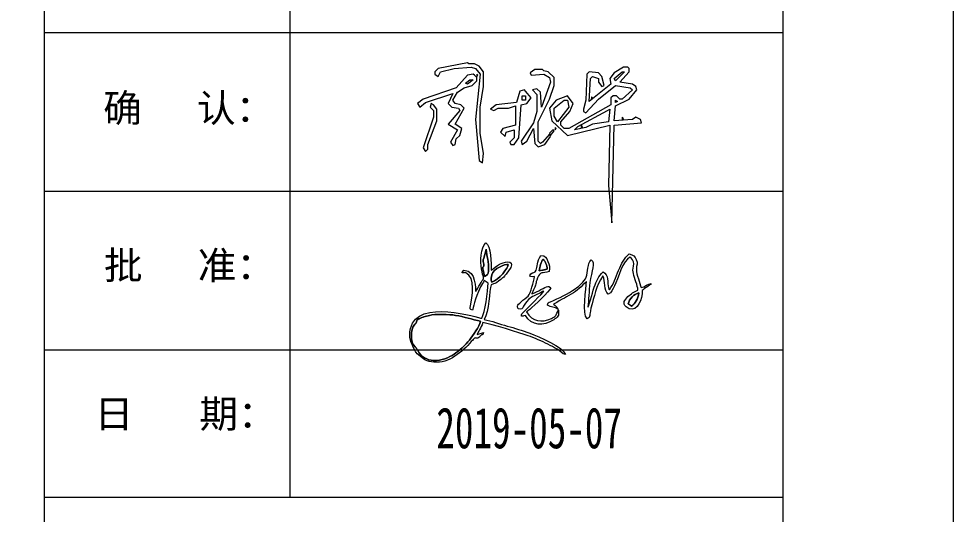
# Model space of a CAD drawing. Header units: millimetres. Extents: x 130143 to 328923, y 19139 to 134795.
# Drawn here: x 280981 to 287559, y 24253 to 27743 of the extents above; entities that cross this region are included whole.
import ezdxf
from ezdxf.enums import TextEntityAlignment as Align

# ---------------------------------------------------------------- set-up
doc = ezdxf.new("R2010")
doc.units = ezdxf.units.MM
doc.header["$LTSCALE"] = 10
doc.layers.add('邦威智能化', color=7, linetype='Continuous', lineweight=18)
doc.styles.get("Standard").update_dxf_attribs({"font": 'arial.ttf'})
doc.styles.add('标准', font='', dxfattribs={"width": 0.667})
doc.styles.get('标准').set_extended_font_data('仿宋_gb2312')

# ---------------------------------------------------------------- blocks, each defined once
blk = doc.blocks.new('图框')
for p, q in [((34698.4, 589.7), (34698.4, -29110.3)), ((36860.1, -16833.3), (36860.1, -23716)), ((34698.4, -19626.2), (41198.4, -19626.2)), ((34698.4, -21022.6), (41198.4, -21022.6)), ((34698.4, -22419), (41198.4, -22419)), ((34698.4, -23716), (41198.4, -23716))]:
    blk.add_line(p, q)
for points in [[(-2301.6, 1739.7), (42698.4, 1739.7), (42698.4, -30260.3), (-2301.6, -30260.3)], [(-801.6, 589.7), (41198.4, 589.7), (41198.4, -29110.3), (-801.6, -29110.3)]]:
    blk.add_lwpolyline(points, close=True)
for s, p, p2 in [('确     认：', (35218.5, -20414.1), (36724.8, -20414.1)), ('批     准：', (35224.7, -21798.6), (36730.9, -21798.6)), ('日      期：', (35143.3, -23105.8), (36744.9, -23105.8))]:
    blk.add_text(s, height=245.65).set_placement(p, p2, align=Align.ALIGNED)
blk = doc.blocks.new('zzh')
at = {"linetype": 'Continuous', "elevation": 9684500}
for points in [[(452.49, 1013.31), (451.49, 1014.31), (425.49, 1009.31), (422.49, 1006.31), (422.49, 1004.31), (425.49, 1002.31), (427.49, 1006.31), (439.49, 1009.31), (454.49, 1010.31), (458.49, 1009.31), (462.49, 1004.31), (458.49, 964.31), (461.49, 928.31), (464.49, 926.31), (465.49, 934.31), (462.49, 952.31), (462.49, 975.31), (465.49, 993.31), (465.49, 1006.31), (461.49, 1011.31), (457.49, 1013.31), (452.49, 1013.31)], [(457.49, 1003.31), (456.49, 1004.31), (451.49, 1003.31), (441.49, 992.31), (412.49, 982.31), (407.49, 978.31), (409.49, 975.31), (414.49, 979.31), (438.49, 987.31), (434.49, 978.31), (437.49, 975.31), (443.49, 974.31), (444.49, 972.31), (434.49, 960.31), (442.49, 955.31), (436.49, 944.31), (438.49, 941.31), (440.49, 942.31), (441.49, 947.31), (444.49, 950.31), (446.49, 956.31), (440.49, 960.31), (448.49, 974.31), (445.49, 977.31), (440.49, 978.31), (438.49, 981.31), (442.49, 988.31), (448.49, 992.31), (455.49, 994.31), (459.49, 998.31), (459.49, 1001.31), (457.49, 1003.31)], [(460.49, 1003.31), (459.49, 1004.31), (459.49, 1002.31), (460.49, 1003.31)], [(518.49, 1007.31), (517.49, 1008.31), (510.49, 1008.31), (506.49, 1005.31), (507.49, 1003.31), (518.49, 1004.31), (523.49, 1001.31), (524.49, 997.31), (516.49, 975.31), (515.49, 988.31), (512.49, 991.31), (508.49, 990.31), (512.49, 986.31), (512.49, 971.31), (509.49, 961.31), (498.49, 945.31), (499.49, 942.31), (503.49, 945.31), (509.49, 956.31), (510.49, 943.31), (513.49, 940.31), (519.49, 942.31), (524.49, 949.31), (523.49, 951.31), (517.49, 944.31), (515.49, 943.31), (513.49, 945.31), (513.49, 962.31), (523.49, 982.31), (527.49, 994.31), (527.49, 1001.31), (522.49, 1006.31), (518.49, 1007.31)], [(593.49, 1009.31), (592.49, 1010.31), (588.49, 1010.31), (580.49, 1005.31), (576.49, 1000.31), (577.49, 995.31), (558.49, 980.31), (559.49, 1000.31), (561.49, 1002.31), (566.49, 1000.31), (566.49, 997.31), (569.49, 993.31), (571.49, 994.31), (569.49, 1002.31), (566.49, 1005.31), (558.49, 1006.31), (556.49, 1004.31), (555.49, 981.31), (553.49, 973.31), (553.49, 971.31), (555.49, 970.31), (566.49, 982.31), (581.49, 994.31), (594.49, 992.31), (596.49, 990.31), (587.49, 982.31), (585.49, 982.31), (582.49, 985.31), (579.49, 985.31), (577.49, 983.31), (577.49, 977.31), (540.49, 956.31), (536.49, 956.31), (533.49, 959.31), (533.49, 962.31), (541.49, 971.31), (544.49, 978.31), (539.49, 985.31), (529.49, 981.31), (523.49, 974.31), (525.49, 963.31), (539.49, 950.31), (576.49, 959.31), (575.49, 906.31), (578.49, 873.31), (580.49, 959.31), (604.49, 961.31), (603.49, 964.31), (599.49, 966.31), (596.49, 964.31), (580.49, 963.31), (581.49, 976.31), (593.49, 982.31), (600.49, 990.31), (599.49, 993.31), (596.49, 995.31), (585.49, 997.31), (593.49, 1006.31), (593.49, 1009.31)], [(587.49, 1006.31), (589.49, 1006.31), (581.49, 998.31), (580.49, 1000.31), (587.49, 1006.31)], [(453.49, 999.31), (456.49, 999.31), (451.49, 995.31), (449.49, 996.31), (453.49, 999.31)], [(502.49, 989.31), (501.49, 990.31), (497.49, 989.31), (494.49, 979.31), (476.49, 977.31), (471.49, 973.31), (474.49, 972.31), (478.49, 974.31), (487.49, 974.31), (493.49, 976.31), (493.49, 959.31), (482.49, 956.31), (480.49, 953.31), (484.49, 949.31), (485.49, 953.31), (492.49, 955.31), (492.49, 948.31), (488.49, 944.31), (489.49, 942.31), (492.49, 942.31), (496.49, 948.31), (498.49, 977.31), (503.49, 978.31), (507.49, 983.31), (502.49, 989.31)], [(499.49, 985.31), (502.49, 985.31), (502.49, 981.31), (499.49, 981.31), (499.49, 985.31)], [(536.49, 981.31), (539.49, 981.31), (540.49, 975.31), (530.49, 962.31), (527.49, 967.31), (527.49, 974.31), (536.49, 981.31)], [(561.49, 983.31), (560.49, 984.31), (560.49, 982.31), (561.49, 983.31)], [(581.49, 981.31), (583.49, 980.31), (581.49, 979.31), (581.49, 981.31)], [(421.49, 977.31), (419.49, 978.31), (418.49, 975.31), (421.49, 972.31), (421.49, 966.31), (412.49, 939.31), (414.49, 936.31), (416.49, 938.31), (416.49, 942.31), (424.49, 963.31), (424.49, 973.31), (421.49, 977.31)], [(574.49, 972.31), (576.49, 973.31), (575.49, 962.31), (561.49, 960.31), (555.49, 957.31), (545.49, 955.31), (548.49, 958.31), (574.49, 972.31)], [(588.49, 965.31), (587.49, 966.31), (587.49, 964.31), (588.49, 965.31)], [(527.49, 954.31), (526.49, 955.31), (523.49, 952.31), (524.49, 950.31), (527.49, 954.31)], [(529.49, 956.31), (528.49, 957.31), (528.49, 955.31), (529.49, 956.31)], [(552.49, 958.31), (551.49, 959.31), (551.49, 957.31), (552.49, 958.31)]]:
    blk.add_lwpolyline(points, dxfattribs=at)

msp = doc.modelspace()

# ---------------------------------------------------------------- linework, layer by layer
at = {"layer": '邦威智能化'}
for points, knots in [([(284251.60919, 25534.12254, 0), (284251.60919, 25534.12254, 0), (284207.59386, 25519.83387, 0), (284207.59386, 25519.83387, 0), (284207.59386, 25519.83387, 0), (284213.14313, 25540.46481, 0), (284234.33587, 25561.31821, 0), (284248.46342, 25603.26896, 0), (284248.46342, 25603.26896, 0), (284303.23833, 25593.90865, 0), (284511.19259, 25530.60409, 0), (284565.9643, 25510.71894, 0), (284565.9643, 25510.71894, 0), (284609.90943, 25494.76395, 0), (284665.51412, 25472.99448, 0), (284705.20077, 25450.81331, 0), (284705.20077, 25450.81331, 0), (284727.80623, 25438.18748, 0), (284746.59179, 25430.27959, 0), (284769.76989, 25416.31673, 0), (284769.76989, 25416.31673, 0), (284789.55353, 25404.41015, 0), (284807.87266, 25383.32999, 0), (284830.49614, 25377.91428, 0), (284830.49614, 25377.91428, 0), (284818.28234, 25429.59857, 0), (284642.64046, 25504.65517, 0), (284577.35634, 25528.61023, 0), (284577.35634, 25528.61023, 0), (284525.79606, 25547.52999, 0), (284471.20924, 25565.47888, 0), (284419.96182, 25578.99986, 0), (284419.96182, 25578.99986, 0), (284366.18076, 25593.1968, 0), (284308.86802, 25617.08869, 0), (284257.31628, 25624.7273, 0), (284257.31628, 25624.7273, 0), (284293.33347, 25682.39426, 0), (284293.50571, 25828.70791, 0), (284305.38344, 25869.4268, 0), (284305.38344, 25869.4268, 0), (284359.86619, 25892.62674, 0), (284318.03743, 25864.49912, 0), (284373.64281, 25907.58794, 0), (284373.64281, 25907.58794, 0), (284381.92286, 25914.00393, 0), (284387.37361, 25916.91414, 0), (284394.60298, 25924.16809, 0), (284394.60298, 25924.16809, 0), (284401.41429, 25931.00646, 0), (284405.98941, 25937.64821, 0), (284412.55088, 25944.72283, 0), (284412.55088, 25944.72283, 0), (284412.55088, 25944.72283, 0), (284444.5934, 25991.97384, 0), (284444.5934, 25991.97384, 0), (284444.5934, 25991.97384, 0), (284468.73948, 26051.32055, 0), (284390.93873, 26028.70588, 0), (284365.13701, 26014.64707, 0), (284365.13701, 26014.64707, 0), (284345.62029, 26004.00866, 0), (284325.08799, 25980.783, 0), (284307.15507, 25972.78583, 0), (284307.15507, 25972.78583, 0), (284305.61071, 26015.06946, 0), (284306.5317, 26147.28134, 0), (284269.21354, 26165.42422, 0), (284269.21354, 26165.42422, 0), (284230.87075, 26132.97075, 0), (284230.79545, 26029.36124, 0), (284238.18379, 25982.92921, 0), (284238.18379, 25982.92921, 0), (284249.29105, 25913.17418, 0), (284262.07014, 25924.9388, 0), (284243.4716, 25898.88387, 0), (284243.4716, 25898.88387, 0), (284243.4716, 25898.88387, 0), (284197.61149, 25821.59837, 0), (284197.61149, 25821.59837, 0), (284197.61149, 25821.59837, 0), (284192.63524, 25835.98959, 0), (284204.17446, 25970.0529, 0), (284114.28332, 25973.25787, 0), (284114.28332, 25973.25787, 0), (284114.28332, 25973.25787, 0), (284101.18071, 25953.15638, 0), (284101.18071, 25953.15638, 0), (284101.18071, 25953.15638, 0), (284115.40182, 25953.30588, 0), (284118.86685, 25957.15796, 0), (284127.75222, 25953.65763, 0), (284127.75222, 25953.65763, 0), (284199.36209, 25925.4274, 0), (284171.97088, 25780.34098, 0), (284161.78493, 25720.92486, 0), (284161.78493, 25720.92486, 0), (284158.63514, 25702.56844, 0), (284153.22208, 25696.90442, 0), (284174.10471, 25690.67922, 0), (284174.10471, 25690.67922, 0), (284180.71633, 25703.4278, 0), (284186.99517, 25767.3349, 0), (284230.88451, 25855.28007, 0), (284230.88451, 25855.28007, 0), (284239.78619, 25873.1213, 0), (284250.6457, 25884.44563, 0), (284257.73045, 25900.84348, 0), (284257.73045, 25900.84348, 0), (284271.56435, 25893.24918, 0), (284273.14744, 25887.36555, 0), (284285.35986, 25881.55725, 0), (284285.35986, 25881.55725, 0), (284283.02411, 25823.92828, 0), (284265.25663, 25671.59144, 0), (284239.55546, 25634.35253, 0), (284239.55546, 25634.35253, 0), (284226.22981, 25633.38794, 0), (283786.46297, 25778.18246, 0), (283739.25819, 25562.33703, 0), (283739.25819, 25562.33703, 0), (283723.65664, 25490.99729, 0), (283741.38451, 25464.84983, 0), (283767.51082, 25412.97182, 0), (283767.51082, 25412.97182, 0), (283777.45289, 25393.22259, 0), (283779.66369, 25388.88066, 0), (283795.23589, 25375.43055, 0), (283795.23589, 25375.43055, 0), (283833.12716, 25342.72086, 0), (283851.85145, 25330.56012, 0), (283903.8695, 25324.73471, 0), (283903.8695, 25324.73471, 0), (284007.97856, 25313.0814, 0), (284104.81485, 25399.19982, 0), (284166.01533, 25469.51808, 0), (284166.01533, 25469.51808, 0), (284166.01533, 25469.51808, 0), (284182.65525, 25487.58124, 0), (284182.65525, 25487.58124, 0), (284182.65525, 25487.58124, 0), (284183.32315, 25488.31838, 0), (284184.27305, 25489.51439, 0), (284184.90075, 25490.19402, 0), (284184.90075, 25490.19402, 0), (284184.90075, 25490.19402, 0), (284195.35886, 25495.92849, 0), (284195.35886, 25495.92849, 0), (284195.35886, 25495.92849, 0), (284195.81154, 25495.84438, 0), (284197.0799, 25495.08928, 0), (284197.59195, 25494.98167, 0), (284197.59195, 25494.98167, 0), (284198.1813, 25494.85984, 0), (284199.55541, 25494.14369, 0), (284200.21464, 25494.04227, 0), (284200.21464, 25494.04227, 0), (284211.43085, 25492.35078, 0), (284215.68557, 25493.7768, 0), (284225.87531, 25502.72456, 0), (284225.87531, 25502.72456, 0), (284231.08861, 25507.30079, 0), (284229.16347, 25506.30331, 0), (284232.94453, 25511.98528, 0), (284232.94453, 25511.98528, 0), (284243.28585, 25527.51979, 0), (284243.54592, 25500.50179, 0), (284251.60919, 25534.12254, 0)], [0, 0, 0, 0, 0.023255814, 0.023255814, 0.023255814, 0.023255824, 0.0465116279, 0.0465116279, 0.0465116279, 0.0465116379, 0.0697674419, 0.0697674419, 0.0697674419, 0.0697674519, 0.0930232558, 0.0930232558, 0.0930232558, 0.0930232658, 0.1162790698, 0.1162790698, 0.1162790698, 0.1162790798, 0.1395348837, 0.1395348837, 0.1395348837, 0.1395348937, 0.1627906977, 0.1627906977, 0.1627906977, 0.1627907077, 0.1860465116, 0.1860465116, 0.1860465116, 0.1860465216, 0.2093023256, 0.2093023256, 0.2093023256, 0.2093023356, 0.2325581395, 0.2325581395, 0.2325581395, 0.2325581495, 0.2558139535, 0.2558139535, 0.2558139535, 0.2558139635, 0.2790697674, 0.2790697674, 0.2790697674, 0.2790697774, 0.3023255814, 0.3023255814, 0.3023255814, 0.3023255914, 0.3255813953, 0.3255813953, 0.3255813953, 0.3255814053, 0.3488372093, 0.3488372093, 0.3488372093, 0.3488372193, 0.3720930233, 0.3720930233, 0.3720930233, 0.3720930333, 0.3953488372, 0.3953488372, 0.3953488372, 0.3953488472, 0.4186046512, 0.4186046512, 0.4186046512, 0.4186046612, 0.4418604651, 0.4418604651, 0.4418604651, 0.4418604751, 0.4651162791, 0.4651162791, 0.4651162791, 0.4651162891, 0.488372093, 0.488372093, 0.488372093, 0.488372103, 0.511627907, 0.511627907, 0.511627907, 0.511627917, 0.5348837209, 0.5348837209, 0.5348837209, 0.5348837309, 0.5581395349, 0.5581395349, 0.5581395349, 0.5581395449, 0.5813953488, 0.5813953488, 0.5813953488, 0.5813953588, 0.6046511628, 0.6046511628, 0.6046511628, 0.6046511728, 0.6279069767, 0.6279069767, 0.6279069767, 0.6279069867, 0.6511627907, 0.6511627907, 0.6511627907, 0.6511628007, 0.6744186047, 0.6744186047, 0.6744186047, 0.6744186147, 0.6976744186, 0.6976744186, 0.6976744186, 0.6976744286, 0.7209302326, 0.7209302326, 0.7209302326, 0.7209302426, 0.7441860465, 0.7441860465, 0.7441860465, 0.7441860565, 0.7674418605, 0.7674418605, 0.7674418605, 0.7674418705, 0.7906976744, 0.7906976744, 0.7906976744, 0.7906976844, 0.8139534884, 0.8139534884, 0.8139534884, 0.8139534984, 0.8372093023, 0.8372093023, 0.8372093023, 0.8372093123, 0.8604651163, 0.8604651163, 0.8604651163, 0.8604651263, 0.8837209302, 0.8837209302, 0.8837209302, 0.8837209402, 0.9069767442, 0.9069767442, 0.9069767442, 0.9069767542, 0.9302325581, 0.9302325581, 0.9302325581, 0.9302325681, 0.9534883721, 0.9534883721, 0.9534883721, 0.9534883821, 1, 1, 1, 1]), ([(284271.86175, 26120.8543, 0), (284276.49494, 26063.62289, 0), (284289.08502, 26038.90279, 0), (284287.84123, 25966.45778, 0), (284287.84123, 25966.45778, 0), (284287.45696, 25944.03585, 0), (284276.8801, 25936.26927, 0), (284260.10485, 25929.05624, 0), (284260.10485, 25929.05624, 0), (284260.10485, 25929.05624, 0), (284250.4209, 25971.56258, 0), (284250.4209, 25971.56258, 0), (284250.4209, 25971.56258, 0), (284241.24584, 26008.15253, 0), (284258.77277, 25985.6222, 0), (284254.38791, 26017.09903, 0), (284254.38791, 26017.09903, 0), (284252.76716, 26028.72837, 0), (284248.79373, 26018.98278, 0), (284250.95475, 26044.61613, 0), (284250.95475, 26044.61613, 0), (284250.95475, 26044.61613, 0), (284271.86175, 26120.8543, 0), (284271.86175, 26120.8543, 0)], [0, 0, 0, 0, 0.1428571429, 0.1428571429, 0.1428571429, 0.1428571529, 0.2857142857, 0.2857142857, 0.2857142857, 0.2857142957, 0.4285714286, 0.4285714286, 0.4285714286, 0.4285714386, 0.5714285714, 0.5714285714, 0.5714285714, 0.5714285814, 0.7142857143, 0.7142857143, 0.7142857143, 0.7142857243, 1, 1, 1, 1]), ([(284610.24797, 25928.60294, 0), (284606.22662, 25890.79176, 0), (284584.04503, 25810.84125, 0), (284565.93325, 25790.33289, 0), (284565.93325, 25790.33289, 0), (284556.62597, 25779.79394, 0), (284530.69559, 25763.96893, 0), (284519.17561, 25752.43064, 0), (284519.17561, 25752.43064, 0), (284483.97929, 25717.15962, 0), (284489.67804, 25720.324, 0), (284495.7587, 25699.49381, 0), (284495.7587, 25699.49381, 0), (284545.39577, 25686.48984, 0), (284515.80879, 25737.19165, 0), (284598.33639, 25787.4365, 0), (284598.33639, 25787.4365, 0), (284598.33639, 25787.4365, 0), (284639.11745, 25806.44001, 0), (284639.11745, 25806.44001, 0), (284639.11745, 25806.44001, 0), (284665.26731, 25817.59783, 0), (284657.00655, 25821.9528, 0), (284677.75382, 25823.63653, 0), (284677.75382, 25823.63653, 0), (284669.16943, 25809.10692, 0), (284562.11551, 25708.31358, 0), (284532.89437, 25676.10861, 0), (284532.89437, 25676.10861, 0), (284521.15112, 25663.16961, 0), (284518.95639, 25666.03352, 0), (284519.35448, 25649.58735, 0), (284519.35448, 25649.58735, 0), (284536.84203, 25647.13699, 0), (284527.2894, 25651.07208, 0), (284547.47269, 25654.57643, 0), (284547.47269, 25654.57643, 0), (284590.16984, 25578.15577, 0), (284675.05057, 25574.93849, 0), (284746.48685, 25623.73946, 0), (284746.48685, 25623.73946, 0), (284771.79078, 25641.02579, 0), (284787.70273, 25649.49545, 0), (284779.44731, 25691.36976, 0), (284779.44731, 25691.36976, 0), (284778.67305, 25690.28383, 0), (284778.14986, 25689.73344, 0), (284777.74292, 25687.74462, 0), (284777.74292, 25687.74462, 0), (284777.74292, 25687.74462, 0), (284761.71382, 25653.27363, 0), (284761.71382, 25653.27363, 0), (284761.71382, 25653.27363, 0), (284753.3886, 25644.32152, 0), (284742.20571, 25638.19994, 0), (284730.56767, 25633.00227, 0), (284730.56767, 25633.00227, 0), (284659.6968, 25601.35741, 0), (284597.21578, 25608.55396, 0), (284554.75975, 25678.27098, 0), (284554.75975, 25678.27098, 0), (284564.09484, 25687.13341, 0), (284569.72368, 25688.55324, 0), (284577.79904, 25695.45963, 0), (284577.79904, 25695.45963, 0), (284611.0516, 25723.88665, 0), (284718.2941, 25821.45866, 0), (284725.42473, 25848.91751, 0), (284725.42473, 25848.91751, 0), (284710.71331, 25857.43759, 0), (284713.48634, 25861.95819, 0), (284695.26339, 25855.05252, 0), (284695.26339, 25855.05252, 0), (284671.51053, 25846.04554, 0), (284607.76808, 25808.42484, 0), (284593.00768, 25805.349, 0), (284593.00768, 25805.349, 0), (284631.42031, 25891.82363, 0), (284614.39631, 25870.91267, 0), (284631.82193, 25917.49471, 0), (284631.82193, 25917.49471, 0), (284650.32115, 25966.94372, 0), (284667.39789, 25946.54817, 0), (284714.33032, 25963.9159, 0), (284714.33032, 25963.9159, 0), (284720.78937, 25992.88617, 0), (284714.8738, 26012.46406, 0), (284705.21561, 26034.61585, 0), (284705.21561, 26034.61585, 0), (284694.04419, 26060.23758, 0), (284691.89102, 26075.4927, 0), (284656.02842, 26075.0942, 0), (284656.02842, 26075.0942, 0), (284628.31426, 26032.77131, 0), (284632.04724, 25995.27605, 0), (284622.5543, 25971.80972, 0), (284622.5543, 25971.80972, 0), (284613.28461, 25948.88202, 0), (284600.72655, 25960.96045, 0), (284585.6859, 25947.40183, 0), (284585.6859, 25947.40183, 0), (284563.56307, 25927.45751, 0), (284592.17841, 25924.09178, 0), (284610.24797, 25928.60294, 0)], [0, 0, 0, 0, 0.037037037, 0.037037037, 0.037037037, 0.037037047, 0.0740740741, 0.0740740741, 0.0740740741, 0.0740740841, 0.1111111111, 0.1111111111, 0.1111111111, 0.1111111211, 0.1481481481, 0.1481481481, 0.1481481481, 0.1481481581, 0.1851851852, 0.1851851852, 0.1851851852, 0.1851851952, 0.2222222222, 0.2222222222, 0.2222222222, 0.2222222322, 0.2592592593, 0.2592592593, 0.2592592593, 0.2592592693, 0.2962962963, 0.2962962963, 0.2962962963, 0.2962963063, 0.3333333333, 0.3333333333, 0.3333333333, 0.3333333433, 0.3703703704, 0.3703703704, 0.3703703704, 0.3703703804, 0.4074074074, 0.4074074074, 0.4074074074, 0.4074074174, 0.4444444444, 0.4444444444, 0.4444444444, 0.4444444544, 0.4814814815, 0.4814814815, 0.4814814815, 0.4814814915, 0.5185185185, 0.5185185185, 0.5185185185, 0.5185185285, 0.5555555556, 0.5555555556, 0.5555555556, 0.5555555656, 0.5925925926, 0.5925925926, 0.5925925926, 0.5925926026, 0.6296296296, 0.6296296296, 0.6296296296, 0.6296296396, 0.6666666667, 0.6666666667, 0.6666666667, 0.6666666767, 0.7037037037, 0.7037037037, 0.7037037037, 0.7037037137, 0.7407407407, 0.7407407407, 0.7407407407, 0.7407407507, 0.7777777778, 0.7777777778, 0.7777777778, 0.7777777878, 0.8148148148, 0.8148148148, 0.8148148148, 0.8148148248, 0.8518518519, 0.8518518519, 0.8518518519, 0.8518518619, 0.8888888889, 0.8888888889, 0.8888888889, 0.8888888989, 0.9259259259, 0.9259259259, 0.9259259259, 0.9259259359, 1, 1, 1, 1]), ([(285138.92572, 25835.31601, 0), (285134.00257, 25841.05806, 0), (285138.0172, 25828.9655, 0), (285132.30261, 25847.76604, 0), (285132.30261, 25847.76604, 0), (285121.97912, 25881.72835, 0), (285136.78097, 25944.14745, 0), (285093.87602, 25960.53903, 0), (285093.87602, 25960.53903, 0), (285063.00437, 25932.9518, 0), (285046.92948, 25895.58415, 0), (285031.35667, 25852.59385, 0), (285031.35667, 25852.59385, 0), (285031.35667, 25852.59385, 0), (284993.06233, 25722.91787, 0), (284993.06233, 25722.91787, 0), (284993.06233, 25722.91787, 0), (284988.33629, 25713.09252, 0), (284989.34063, 25716.04607, 0), (284986.95659, 25712.64295, 0), (284986.95659, 25712.64295, 0), (284992.6979, 25764.61399, 0), (284993.92918, 25823.66163, 0), (285001.59325, 25884.97507, 0), (285001.59325, 25884.97507, 0), (285011.8221, 25966.83415, 0), (285043.59638, 26028.55611, 0), (285009.3771, 26045.58272, 0), (285009.3771, 26045.58272, 0), (284982.02365, 26019.74, 0), (284990.32152, 25957.86424, 0), (284975.6789, 25922.94056, 0), (284975.6789, 25922.94056, 0), (284971.0116, 25911.81839, 0), (284951.41867, 25887.66572, 0), (284942.41504, 25877.93256, 0), (284942.41504, 25877.93256, 0), (284925.95631, 25860.13099, 0), (284916.22794, 25854.87888, 0), (284898.2591, 25842.19782, 0), (284898.2591, 25842.19782, 0), (284846.56342, 25805.6951, 0), (284782.61079, 25775.76627, 0), (284723.04031, 25750.08344, 0), (284723.04031, 25750.08344, 0), (284707.00284, 25743.17157, 0), (284705.852, 25746.40405, 0), (284702.05408, 25725.15591, 0), (284702.05408, 25725.15591, 0), (284728.67182, 25711.16581, 0), (284755.43631, 25715.27985, 0), (284776.86918, 25696.00606, 0), (284776.86918, 25696.00606, 0), (284770.04769, 25720.7162, 0), (284760.37807, 25715.18147, 0), (284746.23074, 25732.27651, 0), (284746.23074, 25732.27651, 0), (284755.60598, 25736.48041, 0), (284773.16175, 25752.188, 0), (284806.94355, 25768.34068, 0), (284806.94355, 25768.34068, 0), (284844.88483, 25786.48215, 0), (284896.01831, 25816.91141, 0), (284926.46881, 25844.56235, 0), (284926.46881, 25844.56235, 0), (284942.22993, 25858.87481, 0), (284961.14999, 25880.52167, 0), (284976.87892, 25892.11063, 0), (284976.87892, 25892.11063, 0), (284975.09127, 25852.03973, 0), (284944.54129, 25657.43364, 0), (284982.64475, 25630.94336, 0), (284982.64475, 25630.94336, 0), (285007.00739, 25642.29414, 0), (284995.46105, 25653.58964, 0), (285008.8268, 25703.99787, 0), (285008.8268, 25703.99787, 0), (285030.82538, 25786.96626, 0), (285045.40288, 25863.03443, 0), (285093.10579, 25931.80432, 0), (285093.10579, 25931.80432, 0), (285113.91575, 25897.13876, 0), (285094.83934, 25827.79096, 0), (285130.65963, 25803.82509, 0), (285130.65963, 25803.82509, 0), (285153.52255, 25809.53901, 0), (285161.72306, 25838.86795, 0), (285174.16461, 25862.09678, 0), (285174.16461, 25862.09678, 0), (285200.11327, 25910.53769, 0), (285233.32552, 26045.13385, 0), (285283.49599, 26063.04328, 0), (285283.49599, 26063.04328, 0), (285296.31444, 26055.03217, 0), (285311.70541, 26037.82148, 0), (285309.88334, 26017.9258, 0), (285309.88334, 26017.9258, 0), (285307.40197, 25990.77858, 0), (285300.46638, 25986.57404, 0), (285307.64581, 25949.8227, 0), (285307.64581, 25949.8227, 0), (285314.26251, 25915.91733, 0), (285338.61703, 25861.98805, 0), (285338.99705, 25832.75364, 0), (285338.99705, 25832.75364, 0), (285314.84961, 25820.75353, 0), (285288.39731, 25805.91057, 0), (285269.40923, 25786.13629, 0), (285269.40923, 25786.13629, 0), (285248.1466, 25763.99473, 0), (285226.41394, 25738.84024, 0), (285255.56337, 25714.82682, 0), (285255.56337, 25714.82682, 0), (285318.41806, 25663.02573, 0), (285362.05497, 25740.48503, 0), (285369.38452, 25805.93754, 0), (285369.38452, 25805.93754, 0), (285370.50148, 25815.93856, 0), (285368.04329, 25816.63431, 0), (285368.39036, 25829.89872, 0), (285368.39036, 25829.89872, 0), (285385.10877, 25842.83706, 0), (285419.92832, 25864.27224, 0), (285433.00612, 25878.26872, 0), (285433.00612, 25878.26872, 0), (285410.39806, 25878.9047, 0), (285388.645, 25854.58075, 0), (285362.51685, 25849.70296, 0), (285362.51685, 25849.70296, 0), (285353.20754, 25881.23117, 0), (285329.24019, 25940.1659, 0), (285328.41873, 25979.32095, 0), (285328.41873, 25979.32095, 0), (285327.74809, 26011.36545, 0), (285341.28406, 26017.67068, 0), (285328.13251, 26047.73267, 0), (285328.13251, 26047.73267, 0), (285319.8113, 26066.75525, 0), (285304.3226, 26082.02164, 0), (285277.03626, 26087.30754, 0), (285277.03626, 26087.30754, 0), (285245.8177, 26061.0097, 0), (285223.57527, 26017.57731, 0), (285203.17445, 25970.89202, 0), (285203.17445, 25970.89202, 0), (285182.27332, 25923.05092, 0), (285168.8853, 25872.64517, 0), (285138.92572, 25835.31601, 0)], [0, 0, 0, 0, 0.0263157895, 0.0263157895, 0.0263157895, 0.0263157995, 0.0526315789, 0.0526315789, 0.0526315789, 0.0526315889, 0.0789473684, 0.0789473684, 0.0789473684, 0.0789473784, 0.1052631579, 0.1052631579, 0.1052631579, 0.1052631679, 0.1315789474, 0.1315789474, 0.1315789474, 0.1315789574, 0.1578947368, 0.1578947368, 0.1578947368, 0.1578947468, 0.1842105263, 0.1842105263, 0.1842105263, 0.1842105363, 0.2105263158, 0.2105263158, 0.2105263158, 0.2105263258, 0.2368421053, 0.2368421053, 0.2368421053, 0.2368421153, 0.2631578947, 0.2631578947, 0.2631578947, 0.2631579047, 0.2894736842, 0.2894736842, 0.2894736842, 0.2894736942, 0.3157894737, 0.3157894737, 0.3157894737, 0.3157894837, 0.3421052632, 0.3421052632, 0.3421052632, 0.3421052732, 0.3684210526, 0.3684210526, 0.3684210526, 0.3684210626, 0.3947368421, 0.3947368421, 0.3947368421, 0.3947368521, 0.4210526316, 0.4210526316, 0.4210526316, 0.4210526416, 0.4473684211, 0.4473684211, 0.4473684211, 0.4473684311, 0.4736842105, 0.4736842105, 0.4736842105, 0.4736842205, 0.5, 0.5, 0.5, 0.50000001, 0.5263157895, 0.5263157895, 0.5263157895, 0.5263157995, 0.5526315789, 0.5526315789, 0.5526315789, 0.5526315889, 0.5789473684, 0.5789473684, 0.5789473684, 0.5789473784, 0.6052631579, 0.6052631579, 0.6052631579, 0.6052631679, 0.6315789474, 0.6315789474, 0.6315789474, 0.6315789574, 0.6578947368, 0.6578947368, 0.6578947368, 0.6578947468, 0.6842105263, 0.6842105263, 0.6842105263, 0.6842105363, 0.7105263158, 0.7105263158, 0.7105263158, 0.7105263258, 0.7368421053, 0.7368421053, 0.7368421053, 0.7368421153, 0.7631578947, 0.7631578947, 0.7631578947, 0.7631579047, 0.7894736842, 0.7894736842, 0.7894736842, 0.7894736942, 0.8157894737, 0.8157894737, 0.8157894737, 0.8157894837, 0.8421052632, 0.8421052632, 0.8421052632, 0.8421052732, 0.8684210526, 0.8684210526, 0.8684210526, 0.8684210626, 0.8947368421, 0.8947368421, 0.8947368421, 0.8947368521, 0.9210526316, 0.9210526316, 0.9210526316, 0.9210526416, 0.9473684211, 0.9473684211, 0.9473684211, 0.9473684311, 1, 1, 1, 1]), ([(284309.9457, 25888.02068, 0), (284300.67278, 25910.0395, 0), (284306.90161, 25923.50113, 0), (284310.84975, 25939.00231, 0), (284310.84975, 25939.00231, 0), (284322.31505, 25984.02106, 0), (284403.45041, 26016.81854, 0), (284426.76963, 26013.55677, 0), (284426.76963, 26013.55677, 0), (284426.11569, 25987.89682, 0), (284363.68999, 25905.48791, 0), (284309.9457, 25888.02068, 0)], [0, 0, 0, 0, 0.25, 0.25, 0.25, 0.25000001, 0.5, 0.5, 0.5, 0.50000001, 1, 1, 1, 1]), ([(284643.72575, 25968.13301, 0), (284650.04257, 25998.05441, 0), (284656.98649, 26030.01905, 0), (284671.41622, 26050.09703, 0), (284671.41622, 26050.09703, 0), (284680.27372, 26042.6951, 0), (284686.87209, 26029.61676, 0), (284691.66532, 26019.25762, 0), (284691.66532, 26019.25762, 0), (284697.49253, 26006.64247, 0), (284699.63952, 25992.90371, 0), (284700.94733, 25979.47231, 0), (284700.94733, 25979.47231, 0), (284700.94733, 25979.47231, 0), (284643.72575, 25968.13301, 0), (284643.72575, 25968.13301, 0)], [0, 0, 0, 0, 0.2, 0.2, 0.2, 0.20000001, 0.4, 0.4, 0.4, 0.40000001, 0.6, 0.6, 0.6, 0.60000001, 1, 1, 1, 1]), ([(285270.91639, 25734.74586, 0), (285277.86035, 25770.66589, 0), (285312.2088, 25804.08723, 0), (285345.9497, 25813.43238, 0), (285345.9497, 25813.43238, 0), (285339.85722, 25769.8112, 0), (285321.32846, 25734.29388, 0), (285293.24664, 25720.25179, 0), (285293.24664, 25720.25179, 0), (285293.24664, 25720.25179, 0), (285270.91639, 25734.74586, 0), (285270.91639, 25734.74586, 0)], [0, 0, 0, 0, 0.25, 0.25, 0.25, 0.25000001, 0.5, 0.5, 0.5, 0.50000001, 1, 1, 1, 1]), ([(284231.72607, 25612.41985, 0), (284222.98866, 25572.68173, 0), (284178.91413, 25515.57205, 0), (284152.96562, 25480.31578, 0), (284152.96562, 25480.31578, 0), (284130.343, 25449.58628, 0), (284076.38254, 25400.1562, 0), (284046.58085, 25382.14699, 0), (284046.58085, 25382.14699, 0), (284005.32046, 25357.2073, 0), (283960.71321, 25334.24535, 0), (283898.27728, 25336.72648, 0), (283898.27728, 25336.72648, 0), (283858.75739, 25338.30077, 0), (283811.90332, 25363.21665, 0), (283790.66612, 25406.1053, 0), (283790.66612, 25406.1053, 0), (283786.05468, 25415.41314, 0), (283786.22659, 25414.12064, 0), (283779.39998, 25422.86327, 0), (283779.39998, 25422.86327, 0), (283778.64552, 25423.83172, 0), (283776.6289, 25426.473, 0), (283775.91401, 25427.29055, 0), (283775.91401, 25427.29055, 0), (283775.54421, 25427.71479, 0), (283774.637, 25428.72838, 0), (283774.26348, 25429.11923, 0), (283774.26348, 25429.11923, 0), (283774.26348, 25429.11923, 0), (283770.85171, 25432.2367, 0), (283770.85171, 25432.2367, 0), (283770.85171, 25432.2367, 0), (283734.77984, 25466.61486, 0), (283739.32677, 25556.76819, 0), (283763.76876, 25585.81929, 0), (283763.76876, 25585.81929, 0), (283775.8639, 25600.20105, 0), (283766.92886, 25585.50757, 0), (283775.93499, 25597.24069, 0), (283775.93499, 25597.24069, 0), (283790.06167, 25615.65637, 0), (283773.58336, 25617.55508, 0), (283797.78027, 25629.1891, 0), (283797.78027, 25629.1891, 0), (283798.7147, 25629.63744, 0), (283800.11666, 25629.93241, 0), (283801.09067, 25630.33128, 0), (283801.09067, 25630.33128, 0), (283802.08199, 25630.73386, 0), (283803.48518, 25630.98925, 0), (283804.49197, 25631.37884, 0), (283804.49197, 25631.37884, 0), (283804.49197, 25631.37884, 0), (283832.42475, 25644.99237, 0), (283832.42475, 25644.99237, 0), (283832.42475, 25644.99237, 0), (283841.38688, 25648.01385, 0), (283860.58874, 25650.49474, 0), (283872.24036, 25653.93858, 0), (283872.24036, 25653.93858, 0), (283907.53845, 25664.36718, 0), (284014.73784, 25661.86455, 0), (284054.70602, 25654.58907, 0), (284054.70602, 25654.58907, 0), (284117.4826, 25643.15636, 0), (284171.98101, 25626.99779, 0), (284231.72607, 25612.41985, 0)], [0, 0, 0, 0, 0.0555555556, 0.0555555556, 0.0555555556, 0.0555555656, 0.1111111111, 0.1111111111, 0.1111111111, 0.1111111211, 0.1666666667, 0.1666666667, 0.1666666667, 0.1666666767, 0.2222222222, 0.2222222222, 0.2222222222, 0.2222222322, 0.2777777778, 0.2777777778, 0.2777777778, 0.2777777878, 0.3333333333, 0.3333333333, 0.3333333333, 0.3333333433, 0.3888888889, 0.3888888889, 0.3888888889, 0.3888888989, 0.4444444444, 0.4444444444, 0.4444444444, 0.4444444544, 0.5, 0.5, 0.5, 0.50000001, 0.5555555556, 0.5555555556, 0.5555555556, 0.5555555656, 0.6111111111, 0.6111111111, 0.6111111111, 0.6111111211, 0.6666666667, 0.6666666667, 0.6666666667, 0.6666666767, 0.7222222222, 0.7222222222, 0.7222222222, 0.7222222322, 0.7777777778, 0.7777777778, 0.7777777778, 0.7777777878, 0.8333333333, 0.8333333333, 0.8333333333, 0.8333333433, 0.8888888889, 0.8888888889, 0.8888888889, 0.8888888989, 1, 1, 1, 1])]:
    msp.add_open_spline(points, degree=3, knots=knots, dxfattribs=at)
at = {"layer": '邦威智能化', "color": 7}
for points, knots in [([(284260.10485, 25929.05624, 0), (284276.8801, 25936.26927, 0), (284287.45696, 25944.03585, 0), (284287.84123, 25966.45778, 0), (284287.84123, 25966.45778, 0), (284289.08502, 26038.90279, 0), (284276.49494, 26063.62289, 0), (284271.86175, 26120.8543, 0), (284271.86175, 26120.8543, 0), (284271.86175, 26120.8543, 0), (284250.95475, 26044.61613, 0), (284250.95475, 26044.61613, 0), (284250.95475, 26044.61613, 0), (284248.79373, 26018.98278, 0), (284252.76716, 26028.72837, 0), (284254.38791, 26017.09903, 0), (284254.38791, 26017.09903, 0), (284258.77277, 25985.6222, 0), (284241.24584, 26008.15253, 0), (284250.4209, 25971.56258, 0), (284250.4209, 25971.56258, 0), (284250.4209, 25971.56258, 0), (284260.10485, 25929.05624, 0), (284260.10485, 25929.05624, 0)], [0, 0, 0, 0, 0.1428571429, 0.1428571429, 0.1428571429, 0.1428571529, 0.2857142857, 0.2857142857, 0.2857142857, 0.2857142957, 0.4285714286, 0.4285714286, 0.4285714286, 0.4285714386, 0.5714285714, 0.5714285714, 0.5714285714, 0.5714285814, 0.7142857143, 0.7142857143, 0.7142857143, 0.7142857243, 1, 1, 1, 1]), ([(284309.9457, 25888.02068, 0), (284363.68999, 25905.48791, 0), (284426.11569, 25987.89682, 0), (284426.76963, 26013.55677, 0), (284426.76963, 26013.55677, 0), (284403.45041, 26016.81854, 0), (284322.31505, 25984.02106, 0), (284310.84975, 25939.00231, 0), (284310.84975, 25939.00231, 0), (284306.90161, 25923.50113, 0), (284300.67278, 25910.0395, 0), (284309.9457, 25888.02068, 0)], [0, 0, 0, 0, 0.25, 0.25, 0.25, 0.25000001, 0.5, 0.5, 0.5, 0.50000001, 1, 1, 1, 1]), ([(284643.72575, 25968.13301, 0), (284643.72575, 25968.13301, 0), (284700.94733, 25979.47231, 0), (284700.94733, 25979.47231, 0), (284700.94733, 25979.47231, 0), (284699.63952, 25992.90371, 0), (284697.49253, 26006.64247, 0), (284691.66532, 26019.25762, 0), (284691.66532, 26019.25762, 0), (284686.87209, 26029.61676, 0), (284680.27372, 26042.6951, 0), (284671.41622, 26050.09703, 0), (284671.41622, 26050.09703, 0), (284656.98649, 26030.01905, 0), (284650.04257, 25998.05441, 0), (284643.72575, 25968.13301, 0)], [0, 0, 0, 0, 0.2, 0.2, 0.2, 0.20000001, 0.4, 0.4, 0.4, 0.40000001, 0.6, 0.6, 0.6, 0.60000001, 1, 1, 1, 1]), ([(285270.91639, 25734.74586, 0), (285270.91639, 25734.74586, 0), (285293.24664, 25720.25179, 0), (285293.24664, 25720.25179, 0), (285293.24664, 25720.25179, 0), (285321.32846, 25734.29388, 0), (285339.85722, 25769.8112, 0), (285345.9497, 25813.43238, 0), (285345.9497, 25813.43238, 0), (285312.2088, 25804.08723, 0), (285277.86035, 25770.66589, 0), (285270.91639, 25734.74586, 0)], [0, 0, 0, 0, 0.25, 0.25, 0.25, 0.25000001, 0.5, 0.5, 0.5, 0.50000001, 1, 1, 1, 1]), ([(284231.72607, 25612.41985, 0), (284171.98101, 25626.99779, 0), (284117.4826, 25643.15636, 0), (284054.70602, 25654.58907, 0), (284054.70602, 25654.58907, 0), (284014.73784, 25661.86455, 0), (283907.53845, 25664.36718, 0), (283872.24036, 25653.93858, 0), (283872.24036, 25653.93858, 0), (283860.58874, 25650.49474, 0), (283841.38688, 25648.01385, 0), (283832.42475, 25644.99237, 0), (283832.42475, 25644.99237, 0), (283832.42475, 25644.99237, 0), (283804.49197, 25631.37884, 0), (283804.49197, 25631.37884, 0), (283804.49197, 25631.37884, 0), (283803.48518, 25630.98925, 0), (283802.08199, 25630.73386, 0), (283801.09067, 25630.33128, 0), (283801.09067, 25630.33128, 0), (283800.11666, 25629.93241, 0), (283798.7147, 25629.63744, 0), (283797.78027, 25629.1891, 0), (283797.78027, 25629.1891, 0), (283773.58336, 25617.55508, 0), (283790.06167, 25615.65637, 0), (283775.93499, 25597.24069, 0), (283775.93499, 25597.24069, 0), (283766.92886, 25585.50757, 0), (283775.8639, 25600.20105, 0), (283763.76876, 25585.81929, 0), (283763.76876, 25585.81929, 0), (283739.32677, 25556.76819, 0), (283734.77984, 25466.61486, 0), (283770.85171, 25432.2367, 0), (283770.85171, 25432.2367, 0), (283770.85171, 25432.2367, 0), (283774.26348, 25429.11923, 0), (283774.26348, 25429.11923, 0), (283774.26348, 25429.11923, 0), (283774.637, 25428.72838, 0), (283775.54421, 25427.71479, 0), (283775.91401, 25427.29055, 0), (283775.91401, 25427.29055, 0), (283776.6289, 25426.473, 0), (283778.64552, 25423.83172, 0), (283779.39998, 25422.86327, 0), (283779.39998, 25422.86327, 0), (283786.22659, 25414.12064, 0), (283786.05468, 25415.41314, 0), (283790.66612, 25406.1053, 0), (283790.66612, 25406.1053, 0), (283811.90332, 25363.21665, 0), (283858.75739, 25338.30077, 0), (283898.27728, 25336.72648, 0), (283898.27728, 25336.72648, 0), (283960.71321, 25334.24535, 0), (284005.32046, 25357.2073, 0), (284046.58085, 25382.14699, 0), (284046.58085, 25382.14699, 0), (284076.38254, 25400.1562, 0), (284130.343, 25449.58628, 0), (284152.96562, 25480.31578, 0), (284152.96562, 25480.31578, 0), (284178.91413, 25515.57205, 0), (284222.98866, 25572.68173, 0), (284231.72607, 25612.41985, 0)], [0, 0, 0, 0, 0.0555555556, 0.0555555556, 0.0555555556, 0.0555555656, 0.1111111111, 0.1111111111, 0.1111111111, 0.1111111211, 0.1666666667, 0.1666666667, 0.1666666667, 0.1666666767, 0.2222222222, 0.2222222222, 0.2222222222, 0.2222222322, 0.2777777778, 0.2777777778, 0.2777777778, 0.2777777878, 0.3333333333, 0.3333333333, 0.3333333333, 0.3333333433, 0.3888888889, 0.3888888889, 0.3888888889, 0.3888888989, 0.4444444444, 0.4444444444, 0.4444444444, 0.4444444544, 0.5, 0.5, 0.5, 0.50000001, 0.5555555556, 0.5555555556, 0.5555555556, 0.5555555656, 0.6111111111, 0.6111111111, 0.6111111111, 0.6111111211, 0.6666666667, 0.6666666667, 0.6666666667, 0.6666666767, 0.7222222222, 0.7222222222, 0.7222222222, 0.7222222322, 0.7777777778, 0.7777777778, 0.7777777778, 0.7777777878, 0.8333333333, 0.8333333333, 0.8333333333, 0.8333333433, 0.8888888889, 0.8888888889, 0.8888888889, 0.8888888989, 1, 1, 1, 1])]:
    msp.add_open_spline(points, degree=3, knots=knots, dxfattribs=at)

# ---------------------------------------------------------------- block references
at = {"layer": '邦威智能化', "xscale": 0.8000000000029104, "yscale": 0.7999999999992724, "zscale": 0.8}
msp.add_blockref('图框', (253400.67364, 43347.2057, 0), dxfattribs=at)
at = {"layer": '邦威智能化', "linetype": 'Continuous', "xscale": 8, "yscale": 8, "zscale": 8}
msp.add_blockref('zzh', (280528.80882, 19318.87014, 0), dxfattribs=at)

# ---------------------------------------------------------------- texts
at = {"layer": '邦威智能化', "color": 0, "linetype": 'Continuous', "lineweight": 25, "insert": (283920.41873, 25006.32649, 0), "char_height": 288, "width": 20715.6018739, "attachment_point": 1, "style": '标准'}
msp.add_mtext('{\\fSimSun|b0|i0|c134|p49;2019-05-07}', dxfattribs=at)

doc.saveas('drawing.dxf')
